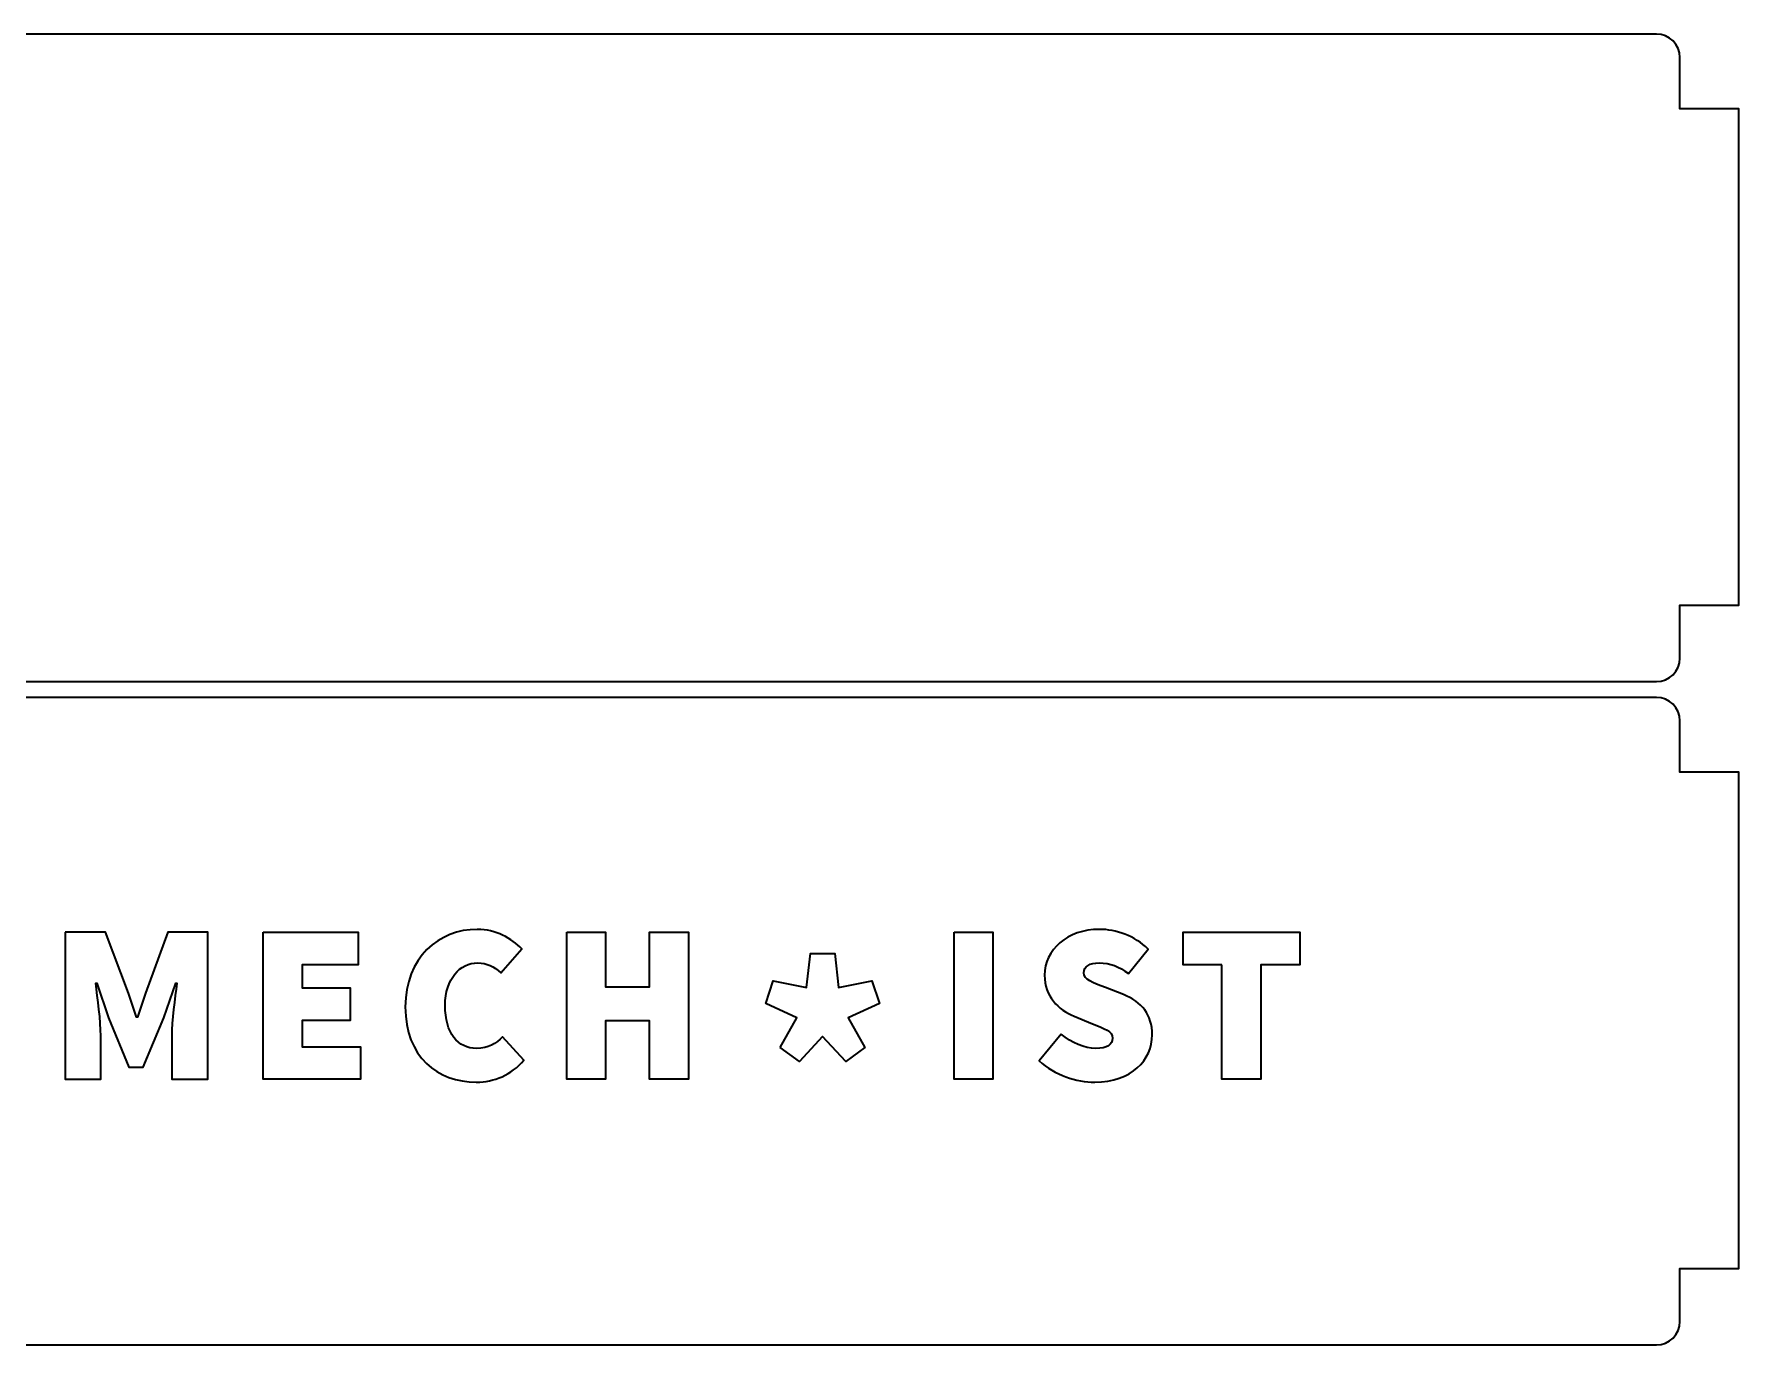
# Model space of a CAD drawing. Header units: inches. Extents: x 2 to 298, y -249 to 49.
# Drawn here: x 125.5 to 271.6, y -63.2 to 49 of the extents above; entities that cross this region are included whole.
import ezdxf

# ---------------------------------------------------------------- set-up
doc = ezdxf.new("R2010")
doc.units = ezdxf.units.IN
doc.header["$MEASUREMENT"] = 0
doc.layers.add('katman 1', color=7, linetype='Continuous')

# ---------------------------------------------------------------- blocks, each defined once
blk = doc.blocks.new('block 4')
at = {"layer": 'katman 1', "color": 7, "lineweight": 35, "true_color": 0xffffff}
for points in [[(145.17, -27.89), (153.31, -27.89), (153.31, -30.69), (148.5, -30.69), (148.5, -32.67), (152.61, -32.67), (152.61, -35.46), (148.5, -35.46), (148.5, -37.71), (153.5, -37.71), (153.5, -40.5), (145.17, -40.5), (145.17, -27.89)], [(171.17, -27.89), (174.5, -27.89), (174.5, -32.59), (178.26, -32.59), (178.26, -27.89), (181.59, -27.89), (181.59, -40.5), (178.26, -40.5), (178.26, -35.5), (174.5, -35.5), (174.5, -40.5), (171.17, -40.5), (171.17, -27.89)], [(204.34, -27.89), (207.67, -27.89), (207.67, -40.5), (204.34, -40.5), (204.34, -27.89)], [(227.28, -30.69), (223.95, -30.69), (223.95, -27.89), (233.94, -27.89), (233.94, -30.69), (230.61, -30.69), (230.61, -40.5), (227.28, -40.5), (227.28, -30.69)]]:
    blk.add_lwpolyline(points, dxfattribs=at)
for points, knots in [([(163.5, -27.66), (165.09, -27.66), (166.44, -28.44), (167.33, -29.33), (167.33, -29.33), (165.51, -31.38), (165.51, -31.38), (164.89, -30.84), (164.35, -30.53), (163.54, -30.53), (162.03, -30.53), (160.75, -31.89), (160.75, -34.18), (160.75, -36.55), (161.83, -37.86), (163.46, -37.86), (164.43, -37.86), (165.13, -37.44), (165.67, -36.86), (165.67, -36.86), (167.49, -38.87), (167.49, -38.87), (166.42, -40.12), (164.97, -40.74), (163.42, -40.74), (160.13, -40.74), (157.34, -38.6), (157.34, -34.3), (157.34, -30.07), (160.24, -27.66), (163.5, -27.66)], [0, 0, 0, 0, 1, 1, 1, 2, 2, 2, 3, 3, 3, 4, 4, 4, 5, 5, 5, 6, 6, 6, 7, 7, 7, 8, 8, 8, 9, 9, 9, 10, 10, 10, 10]), ([(213.52, -36.64), (214.41, -37.36), (215.54, -37.86), (216.47, -37.86), (217.47, -37.86), (217.9, -37.53), (217.9, -36.97), (217.9, -36.37), (217.26, -36.18), (216.2, -35.75), (216.2, -35.75), (214.63, -35.09), (214.63, -35.09), (213.27, -34.55), (212.09, -33.4), (212.09, -31.58), (212.09, -29.43), (214.03, -27.66), (216.78, -27.66), (218.21, -27.66), (219.8, -28.2), (220.96, -29.35), (220.96, -29.35), (219.29, -31.44), (219.29, -31.44), (218.44, -30.84), (217.71, -30.53), (216.78, -30.53), (215.96, -30.53), (215.46, -30.82), (215.46, -31.38), (215.46, -31.99), (216.18, -32.2), (217.32, -32.65), (217.32, -32.65), (218.85, -33.25), (218.85, -33.25), (220.42, -33.87), (221.31, -34.95), (221.31, -36.7), (221.31, -38.83), (219.53, -40.74), (216.39, -40.74), (214.8, -40.74), (212.98, -40.15), (211.62, -38.93), (211.62, -38.93), (213.52, -36.64), (213.52, -36.64)], [0, 0, 0, 0, 1, 1, 1, 2, 2, 2, 3, 3, 3, 4, 4, 4, 5, 5, 5, 6, 6, 6, 7, 7, 7, 8, 8, 8, 9, 9, 9, 10, 10, 10, 11, 11, 11, 12, 12, 12, 13, 13, 13, 14, 14, 14, 15, 15, 15, 16, 16, 16, 16]), ([(128.2, -27.89), (128.2, -27.89), (131.65, -27.89), (131.65, -27.89), (131.65, -27.89), (133.62, -33.13), (133.62, -33.13), (133.62, -33.13), (134.32, -35.19), (134.32, -35.19), (134.32, -35.19), (134.4, -35.19), (134.4, -35.19), (134.4, -35.19), (135.1, -33.13), (135.1, -33.13), (135.1, -33.13), (136.99, -27.89), (136.99, -27.89), (136.99, -27.89), (140.44, -27.89), (140.44, -27.89), (140.44, -27.89), (140.44, -40.5), (140.44, -40.5), (140.44, -40.5), (137.34, -40.5), (137.34, -40.5), (137.34, -40.5), (137.34, -36.78), (137.34, -36.78), (137.34, -35.5), (137.61, -33.54), (137.77, -32.28), (137.77, -32.28), (137.69, -32.28), (137.69, -32.28), (137.69, -32.28), (136.65, -35.23), (136.65, -35.23), (136.65, -35.23), (134.9, -39.47), (134.9, -39.47), (134.9, -39.47), (133.66, -39.47), (133.66, -39.47), (133.66, -39.47), (131.92, -35.23), (131.92, -35.23), (131.92, -35.23), (130.91, -32.28), (130.91, -32.28), (130.91, -32.28), (130.83, -32.28), (130.83, -32.28), (130.99, -33.54), (131.26, -35.5), (131.26, -36.78), (131.26, -36.78), (131.26, -40.5), (131.26, -40.5), (131.26, -40.5), (128.2, -40.5), (128.2, -40.5), (128.2, -40.5), (128.2, -27.89), (128.2, -27.89)], [0, 0, 0, 0, 1, 1, 1, 2, 2, 2, 3, 3, 3, 4, 4, 4, 5, 5, 5, 6, 6, 6, 7, 7, 7, 8, 8, 8, 9, 9, 9, 10, 10, 10, 11, 11, 11, 12, 12, 12, 13, 13, 13, 14, 14, 14, 15, 15, 15, 16, 16, 16, 17, 17, 17, 18, 18, 18, 19, 19, 19, 20, 20, 20, 21, 21, 21, 22, 22, 22, 22])]:
    blk.add_open_spline(points, degree=3, knots=knots, dxfattribs=at)
blk = doc.blocks.new('block 5')
at = {"layer": 'katman 1', "color": 7, "lineweight": 35, "true_color": 0xffffff}
blk.add_lwpolyline([(189.45, -37.78), (190.86, -35.25), (188.22, -34.02), (188.86, -32.06), (191.71, -32.63), (192.04, -29.74), (194.12, -29.74), (194.45, -32.65), (197.3, -32.06), (197.94, -34.02), (195.27, -35.25), (196.71, -37.78), (195.06, -38.98), (193.08, -36.83), (191.1, -38.98), (189.45, -37.78)], dxfattribs=at)
blk = doc.blocks.new('block 3')
at = {"layer": 'katman 1'}
for name in ['block 4', 'block 5']:
    blk.add_blockref(name, (0, 0), dxfattribs=at)

msp = doc.modelspace()

# ---------------------------------------------------------------- linework, layer by layer
at = {"layer": 'katman 1', "color": 7, "lineweight": 35, "true_color": 0xffffff}
for points in [[(90.64, 42.59), (90.64, 42.59), (95.56, 42.59), (95.56, 42.59), (95.56, 42.59), (95.56, 46.85), (95.56, 46.85), (95.56, 48.03), (96.52, 48.99), (97.71, 48.99), (97.71, 48.99), (264.5, 48.99), (264.5, 48.99), (265.61, 48.99), (266.5, 48.1), (266.5, 46.99), (266.5, 46.99), (266.5, 42.59), (266.5, 42.59), (266.5, 42.59), (271.56, 42.59), (271.56, 42.59), (271.56, 42.59), (271.56, 0.1), (271.56, 0.1), (271.56, 0.1), (266.5, 0.1), (266.5, 0.1), (266.5, 0.1), (266.5, -4.44), (266.5, -4.44), (266.5, -5.55), (265.6, -6.44), (264.5, -6.44), (264.5, -6.44), (97.56, -6.44), (97.56, -6.44), (96.46, -6.44), (95.56, -5.55), (95.56, -4.44), (95.56, -4.44), (95.56, -0.09), (95.56, -0.09), (95.56, -0.09), (90.64, -0.09), (90.64, -0.09), (90.64, -0.09), (90.64, 42.59), (90.64, 42.59)], [(90.64, -14.2), (90.64, -14.2), (95.56, -14.2), (95.56, -14.2), (95.56, -14.2), (95.56, -9.8), (95.56, -9.8), (95.56, -8.7), (96.46, -7.8), (97.56, -7.8), (97.56, -7.8), (264.5, -7.8), (264.5, -7.8), (265.61, -7.8), (266.5, -8.7), (266.5, -9.8), (266.5, -9.8), (266.5, -14.2), (266.5, -14.2), (266.5, -14.2), (271.56, -14.2), (271.56, -14.2), (271.56, -14.2), (271.56, -56.7), (271.56, -56.7), (271.56, -56.7), (266.5, -56.7), (266.5, -56.7), (266.5, -56.7), (266.5, -61.24), (266.5, -61.24), (266.5, -62.34), (265.6, -63.24), (264.5, -63.24), (264.5, -63.24), (97.56, -63.24), (97.56, -63.24), (96.46, -63.24), (95.56, -62.34), (95.56, -61.24), (95.56, -61.24), (95.56, -56.89), (95.56, -56.89), (95.56, -56.89), (90.64, -56.89), (90.64, -56.89), (90.64, -56.89), (90.64, -14.2), (90.64, -14.2)]]:
    msp.add_open_spline(points, degree=3, knots=[0, 0, 0, 0, 1, 1, 1, 2, 2, 2, 3, 3, 3, 4, 4, 4, 5, 5, 5, 6, 6, 6, 7, 7, 7, 8, 8, 8, 9, 9, 9, 10, 10, 10, 11, 11, 11, 12, 12, 12, 13, 13, 13, 14, 14, 14, 15, 15, 15, 16, 16, 16, 16], dxfattribs=at)

# ---------------------------------------------------------------- block references
at = {"layer": 'katman 1'}
msp.add_blockref('block 3', (0, 0), dxfattribs=at)

doc.saveas('drawing.dxf')
